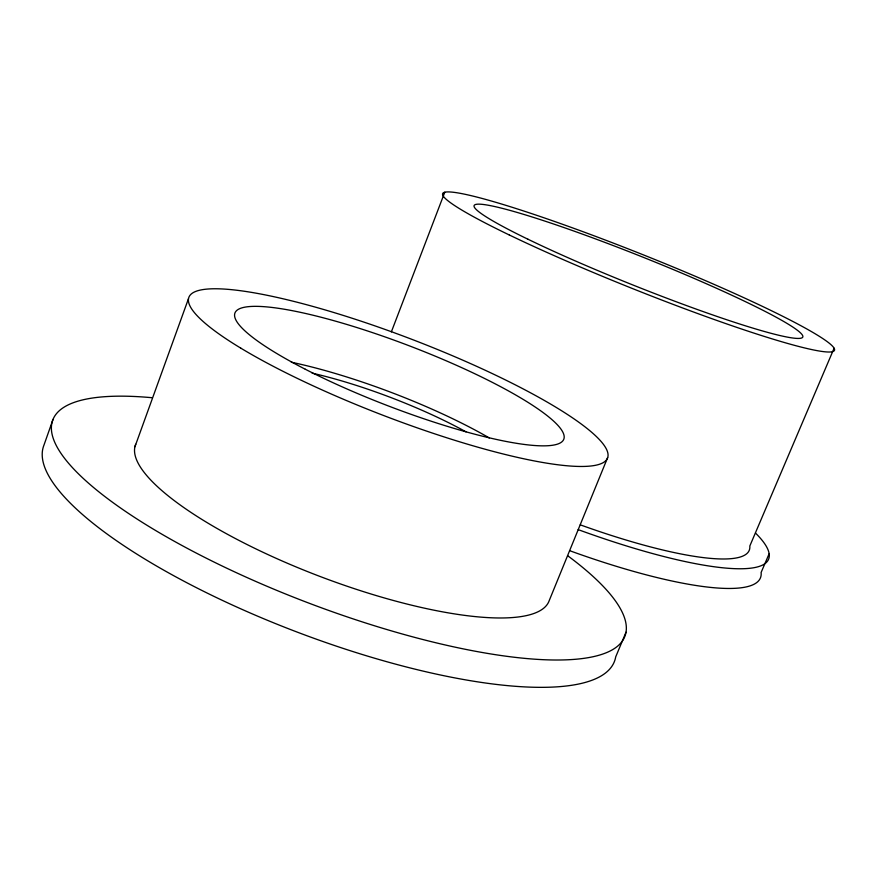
<?xml version="1.0" encoding="UTF-8"?>
<svg xmlns="http://www.w3.org/2000/svg" width="878" height="878" viewBox="0 0 878 878"><rect width="100%" height="100%" fill="white"/><g stroke="black" fill="none" stroke-linecap="round" stroke-linejoin="round"><path stroke-width="1.32" d="M53.02 419.443L43.9 445.289A305.039 84.892 20.7 0 0 305.39 635.178A305.039 84.892 20.7 0 0 615.697 656.898L625.992 632.237M134.938 446.737L188.474 298.718M391.368 331.862L444.795 192.194M607.642 457.592L549.2 600.64A221.047 58.047 20.7 0 1 321.875 577.164A221.047 58.047 20.7 0 1 135.695 444.29M834.1 348.237L749.812 546.028A206.934 40.783 22.1 0 1 580.292 524.846M769.084 553.886L761.105 572.5A227.479 47.324 22.1 0 1 569.57 550.649M755.508 533.067A227.907 44.976 22.1 0 1 578.163 529.621M567.846 555.851A305.807 80.787 20.7 0 1 517.219 657.589A305.807 80.787 20.7 0 1 117.026 505.508A305.807 80.787 20.7 0 1 151.62 397.679M312.129 373.139A147.23 30.796 20.9 0 1 466.009 431.833M291.32 362.208A175.227 36.7 20.9 0 1 489.276 437.913M509.262 234.953A211.005 17.659 21.8 0 0 830.797 351.946A211.005 17.659 21.8 0 0 575.562 228.971A211.005 17.659 21.8 0 0 509.262 234.953M527.941 239.222A176.928 14.772 21.8 0 0 799.101 338.414A176.928 14.772 21.8 0 0 588.414 236.292A176.928 14.772 21.8 0 0 527.941 239.222M305.292 369.243A176.105 31.817 21 0 0 563.588 439.68A176.105 31.817 21 0 0 329.261 319.416A176.105 31.817 21 0 0 305.292 369.243M240.77 348.127A224.219 40.618 21 0 0 597.029 464.956A224.219 40.618 21 0 0 356.753 319.746A224.219 40.618 21 0 0 240.77 348.127"/></g></svg>
